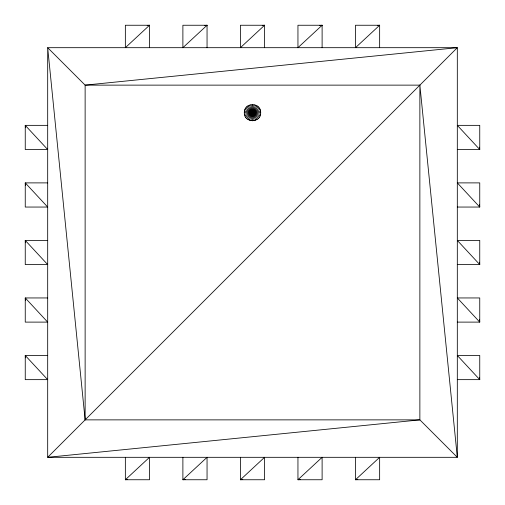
<?xml version="1.0" encoding="UTF-8"?>
<svg xmlns="http://www.w3.org/2000/svg" width="505" height="505" viewBox="0 0 505 505"><rect width="100%" height="100%" fill="white"/><g stroke="black" fill="none" stroke-linecap="round" stroke-linejoin="round"><path stroke-width="0.76" d="M244.306 112.684C243.858 102.136 261.142 102.136 260.694 112.684C261.142 123.226 243.858 123.226 244.306 112.684L260.694 112.684M250.903 120.72L254.097 104.649M249.363 120.253L255.637 105.116M247.949 119.496L257.051 105.873M246.705 118.473L258.295 106.89M245.689 117.236L259.311 108.133M244.931 115.815L260.069 109.547M244.464 114.281L260.536 111.081M147.182 25.528L149.518 25.25L149.518 47.685M204.714 25.528L207.05 25.25L207.05 47.685M262.24 25.528L264.582 25.25L264.582 47.685M319.772 25.528L322.114 25.25L322.114 47.685M377.304 25.528L379.646 25.25L379.646 47.685M127.696 479.472L125.354 479.75L125.354 457.315M185.228 479.472L182.886 479.75L182.886 457.315M242.76 479.472L240.418 479.75L240.418 457.315M300.286 479.472L297.95 479.75L297.95 457.315M357.818 479.472L355.482 479.75L355.482 457.315M419.87 85.13L85.13 85.13L47.685 47.685L457.315 47.685L457.315 457.315L47.685 457.315L47.685 47.685L85.13 419.87L419.87 419.87L457.315 457.315L419.87 85.13L419.87 419.87L47.685 457.315L457.315 47.685L85.13 85.13L85.13 419.87M47.685 125.354L25.25 125.354L25.25 149.518L47.685 149.518L25.25 125.354L25.528 127.696M457.315 149.518L479.75 149.518L479.75 125.354L457.315 125.354L479.75 149.518L479.472 147.182M47.685 182.886L25.25 182.886L25.25 207.05L47.685 207.05L25.25 182.886L25.528 185.228M457.315 207.05L479.75 207.05L479.75 182.886L457.315 182.886L479.75 207.05L479.472 204.714M47.685 240.418L25.25 240.418L25.25 264.582L47.685 264.582L25.25 240.418L25.528 242.76M457.315 264.582L479.75 264.582L479.75 240.418L457.315 240.418L479.75 264.582L479.472 262.24M47.685 297.95L25.25 297.95L25.25 322.114L47.685 322.114L25.25 297.95L25.528 300.286M457.315 322.114L479.75 322.114L479.75 297.95L457.315 297.95L479.75 322.114L479.472 319.772M47.685 355.482L25.25 355.482L25.25 379.646L47.685 379.646L25.25 355.482L25.528 357.818M457.315 379.646L479.75 379.646L479.75 355.482L457.315 355.482L479.75 379.646L479.472 377.304M244.464 111.081L260.536 114.281M244.931 109.547L260.069 115.815M245.689 108.133L259.311 117.236M246.705 106.89L258.295 118.473M247.949 105.873L257.051 119.496M249.363 105.116L255.637 120.253M250.903 104.649L254.097 120.72M252.5 104.491L252.5 120.872M149.518 25.25L125.354 47.685L125.354 25.25L149.518 25.25M207.05 25.25L182.886 47.685L182.886 25.25L207.05 25.25M264.582 25.25L240.418 47.685L240.418 25.25L264.582 25.25M322.114 25.25L297.95 47.685L297.95 25.25L322.114 25.25M379.646 25.25L355.482 47.685L355.482 25.25L379.646 25.25M149.518 457.315L125.354 479.75L149.518 479.75L149.518 457.315M207.05 457.315L182.886 479.75L207.05 479.75L207.05 457.315M264.582 457.315L240.418 479.75L264.582 479.75L264.582 457.315M322.114 457.315L297.95 479.75L322.114 479.75L322.114 457.315M379.646 457.315L355.482 479.75L379.646 479.75L379.646 457.315"/></g></svg>
